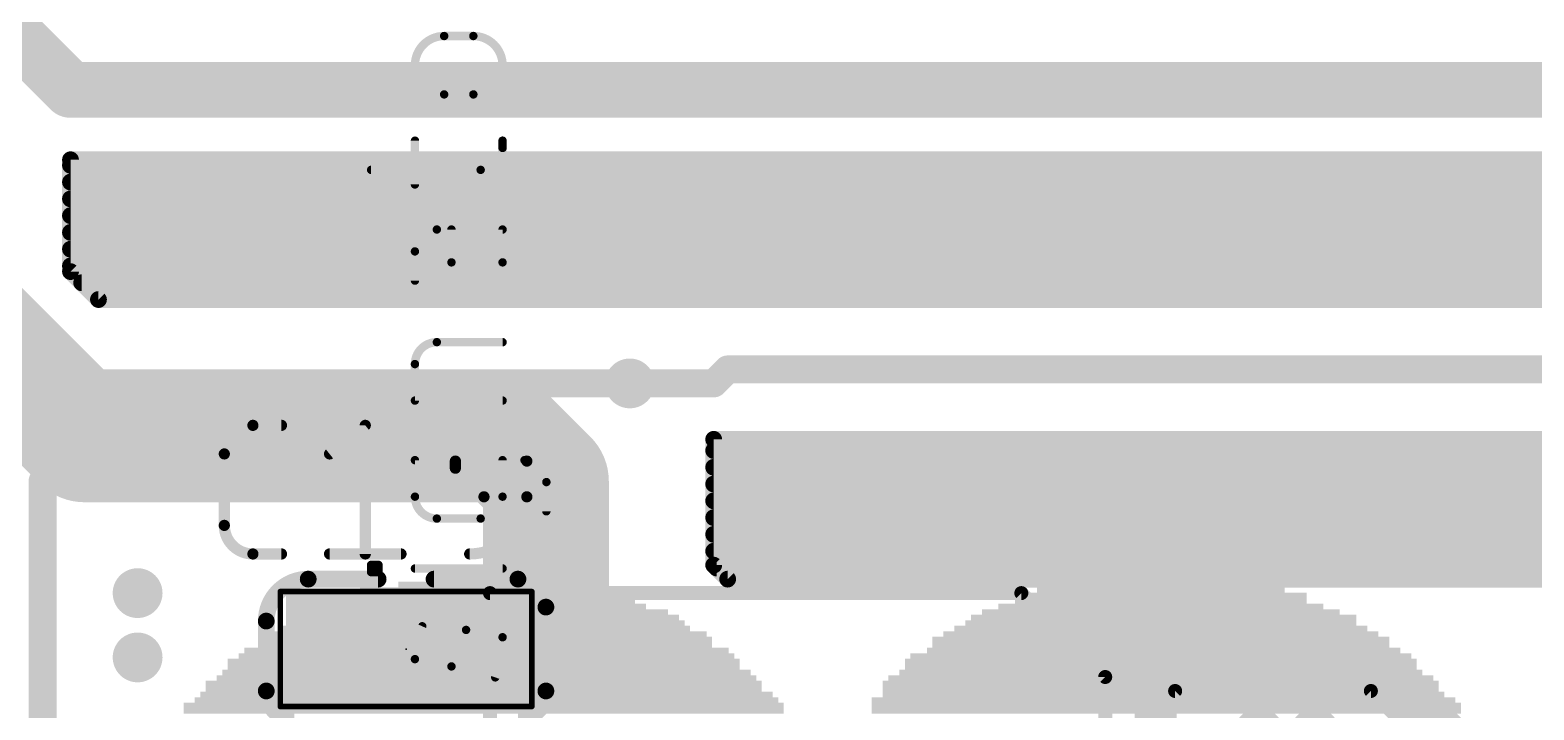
# Model space of a CAD drawing. Extents: x -5 to 103, y -6 to 58.
# Drawn here: x 49.29 to 62.95, y 10.75 to 16.93 of the extents above; entities that cross this region are included whole.
import ezdxf

# ---------------------------------------------------------------- set-up
doc = ezdxf.new("R2010")
doc.units = 0
for name, color, linetype in [('1', 12, 'CONTINUOUS'), ('16', 132, 'CONTINUOUS'), ('18', 110, 'CONTINUOUS'), ('21', 40, 'CONTINUOUS'), ('22', 3, 'CONTINUOUS'), ('23', 53, 'CONTINUOUS'), ('25', 40, 'CONTINUOUS'), ('39', 12, 'CONTINUOUS'), ('41', 12, 'CONTINUOUS'), ('51', 254, 'CONTINUOUS')]:
    doc.layers.add(name, color=color, linetype=linetype)

# ---------------------------------------------------------------- blocks, each defined once
blk = doc.blocks.new('RECT')
blk.add_solid([(-0.5, -0.5), (0.5, -0.5), (-0.5, 0.5), (0.5, 0.5)])
blk = doc.blocks.new('ROUNDV')
at = {"const_width": 0.5}
blk.add_lwpolyline([(0, -0.25, 1), (0, 0.25, 1), (0, -0.25)], format="xyb", dxfattribs=at)

msp = doc.modelspace()

# ---------------------------------------------------------------- linework, layer by layer
at = {"layer": '1'}
for points, const_width in [([(46.99, 19.05), (49.657, 16.383)], 0.508), ([(49.657, 16.383), (76.708, 16.383)], 0.508), ([(47.117, 15.875), (49.784, 13.208)], 1.143), ([(55.499, 13.716), (55.626, 13.843)], 0.254), ([(55.626, 13.843), (78.0225, 13.843)], 0.254), ([(54.737, 13.716), (55.499, 13.716)], 0.254), ([(49.784, 13.208), (53.594, 13.208)], 1.143), ([(53.594, 13.208), (53.975, 12.827)], 1.143), ([(53.975, 12.827), (53.975, 11.623)], 1.143), ([(49.403, 12.827), (49.784, 13.208)], 0.254), ([(49.403, 5.588), (49.403, 12.827)], 0.254), ([(53.975, 11.623), (53.688, 11.336)], 1.143), ([(58.293, 11.811), (53.467, 11.811)], 0.127), ([(53.467, 11.811), (53.467, 9.652)], 0.127), ([(59.055, 11.049), (58.293, 11.811)], 0.127), ([(53.688, 11.336), (53.4162, 11.303)], 0.381), ([(59.055, 9.652), (59.055, 11.049)], 0.127), ([(59.7154, 10.9982), (59.5122, 10.795)], 0.381), ([(61.6966, 10.9982), (59.7154, 10.9982)], 0.381), ([(62.4332, 10.2616), (61.6966, 10.9982)], 0.381), ([(59.5122, 10.795), (59.5122, 8.5344)], 0.381)]:
    msp.add_lwpolyline(points, dxfattribs=dict(at, const_width=const_width))
for points, const_width in [([(49.657, 16.51, 1), (49.657, 16.256)], 0.254), ([(49.5672, 16.2932, 1), (49.7468, 16.4728)], 0.254), ([(55.626, 13.9065, 1), (55.626, 13.7795)], 0.127), ([(55.6709, 13.7981, 1), (55.5811, 13.8879)], 0.127), ([(54.737, 13.7795, 1), (54.737, 13.6525)], 0.127), ([(55.4541, 13.7609, 1), (55.5439, 13.6711)], 0.127), ([(55.499, 13.6525, 1), (55.499, 13.7795)], 0.127), ([(49.784, 13.4938, 1), (49.784, 12.9223)], 0.5715), ([(49.5819, 13.0059, 1), (49.9861, 13.4101)], 0.5715), ([(53.7961, 13.4101, 1), (53.3919, 13.0059)], 0.5715), ([(53.594, 12.9223, 1), (53.594, 13.4938)], 0.5715), ([(54.2608, 12.827, 1), (53.6893, 12.827)], 0.5715), ([(49.8289, 13.1631, 1), (49.7391, 13.2529)], 0.127), ([(53.7729, 12.6249, 1), (54.1771, 13.0291)], 0.5715), ([(49.4665, 12.827, 1), (49.3395, 12.827)], 0.127), ([(49.3581, 12.8719, 1), (49.4479, 12.7821)], 0.127), ([(54.1771, 11.4209, 1), (53.7729, 11.8251)], 0.5715), ([(53.6893, 11.623, 1), (54.2608, 11.623)], 0.5715), ([(53.4859, 11.5381, 1), (53.8901, 11.1339)], 0.5715), ([(53.467, 11.8428, 1), (53.467, 11.7792)], 0.0635), ([(53.4988, 11.811, 1), (53.4353, 11.811)], 0.0635), ([(58.3155, 11.8335, 1), (58.2705, 11.7885)], 0.0635), ([(58.293, 11.7792, 1), (58.293, 11.8428)], 0.0635), ([(53.4047, 11.3976, 1), (53.4277, 11.2084)], 0.1905), ([(53.6995, 11.2414, 1), (53.6765, 11.4306)], 0.1905), ([(59.0868, 11.049, 1), (59.0232, 11.049)], 0.0635), ([(59.0325, 11.0265, 1), (59.0775, 11.0715)], 0.0635), ([(59.7154, 11.0935, 1), (59.7154, 10.903)], 0.1905), ([(59.7828, 10.9308, 1), (59.648, 11.0656)], 0.1905), ([(61.764, 11.0656, 1), (61.6292, 10.9308)], 0.1905), ([(61.6966, 10.903, 1), (61.6966, 11.0935)], 0.1905), ([(59.6075, 10.795, 1), (59.4169, 10.795)], 0.1905), ([(59.4448, 10.8624, 1), (59.5796, 10.7276)], 0.1905)]:
    msp.add_lwpolyline(points, format="xyb", dxfattribs=dict(at, const_width=const_width))
at = {"layer": '16'}
for points, const_width in [([(48.387, 12.573), (49.53, 13.716)], 0.254), ([(49.53, 13.716), (54.737, 13.716)], 0.254), ([(59.436, 10.668), (59.69, 10.922)], 0.127), ([(59.69, 10.922), (61.468, 10.922)], 0.127), ([(61.468, 10.922), (61.976, 10.414)], 0.127)]:
    msp.add_lwpolyline(points, dxfattribs=dict(at, const_width=const_width))
for points, const_width in [([(49.53, 13.7795, 1), (49.53, 13.6525)], 0.127), ([(49.5749, 13.6711, 1), (49.4851, 13.7609)], 0.127), ([(54.737, 13.6525, 1), (54.737, 13.7795)], 0.127), ([(59.69, 10.9538, 1), (59.69, 10.8902)], 0.0635), ([(59.7125, 10.8995, 1), (59.6675, 10.9445)], 0.0635), ([(61.4905, 10.9445, 1), (61.4455, 10.8995)], 0.0635), ([(61.468, 10.8902, 1), (61.468, 10.9538)], 0.0635)]:
    msp.add_lwpolyline(points, format="xyb", dxfattribs=dict(at, const_width=const_width))
at = {"layer": '21'}
for points, const_width in [([(51.816, 11.938, 0.4142), (51.435, 11.557)], 0.1524), ([(51.816, 11.9761, 1), (51.816, 11.8999)], 0.0762), ([(51.816, 11.8999, 1), (51.816, 11.9761)], 0.0762), ([(52.451, 11.8999, 1), (52.451, 11.9761)], 0.0762), ([(52.959, 11.9761, 1), (52.959, 11.8999)], 0.0762), ([(53.975, 11.684, 0.4142), (53.721, 11.938)], 0.1524), ([(53.721, 11.9761, 1), (53.721, 11.8999)], 0.0762), ([(53.721, 11.8999, 1), (53.721, 11.9761)], 0.0762), ([(54.0131, 11.684, 1), (53.9369, 11.684)], 0.0762), ([(51.4731, 11.557, 1), (51.3969, 11.557)], 0.0762), ([(53.9369, 11.684, 1), (54.0131, 11.684)], 0.0762), ([(51.3969, 11.557, 1), (51.4731, 11.557)], 0.0762), ([(51.435, 10.922, 0.4142), (51.689, 10.668)], 0.1524), ([(51.4731, 10.922, 1), (51.3969, 10.922)], 0.0762), ([(51.3969, 10.922, 1), (51.4731, 10.922)], 0.0762), ([(53.721, 10.668, 0.4142), (53.975, 10.922)], 0.1524), ([(54.0131, 10.922, 1), (53.9369, 10.922)], 0.0762), ([(53.9369, 10.922, 1), (54.0131, 10.922)], 0.0762)]:
    msp.add_lwpolyline(points, format="xyb", dxfattribs=dict(at, const_width=const_width))
at = {"layer": '21', "const_width": 0.1524}
for points in [[(52.451, 11.938), (51.816, 11.938)], [(53.721, 11.938), (52.959, 11.938)], [(53.975, 10.922), (53.975, 11.684)], [(51.435, 11.557), (51.435, 10.922)]]:
    msp.add_lwpolyline(points, dxfattribs=at)
at = {"layer": '23'}
msp.add_point((52.705, 11.303), dxfattribs=at)
at = {"layer": '25'}
for points, const_width in [([(51.3136, 13.335, 0.4142), (51.054, 13.0754)], 0.1016), ([(51.3136, 13.3604, 1), (51.3136, 13.3096)], 0.0508), ([(51.3136, 13.3096, 1), (51.3136, 13.3604)], 0.0508), ([(51.5733, 13.3096, 1), (51.5733, 13.3604)], 0.0508), ([(52.3598, 13.335, 1), (52.309, 13.335)], 0.0508), ([(52.3502, 13.3152, 1), (52.3185, 13.3548)], 0.0508), ([(53.8019, 13.0104, 1), (53.1528, 13.0104)], 0.1016), ([(51.0794, 13.0754, 1), (51.0286, 13.0754)], 0.0508), ([(51.994, 13.0952, 1), (52.0257, 13.0555)], 0.0508), ([(51.0286, 13.0754, 1), (51.0794, 13.0754)], 0.0508), ([(53.1782, 13.0104, 1), (53.1274, 13.0104)], 0.0508), ([(53.1274, 13.0104, 1), (53.1782, 13.0104)], 0.0508), ([(53.1528, 12.9455, 0.4142), (53.4125, 12.6859)], 0.1016), ([(53.1782, 12.9455, 1), (53.1274, 12.9455)], 0.0508), ([(53.8273, 13.0104, 1), (53.7765, 13.0104)], 0.0508), ([(53.7765, 13.0104, 1), (53.8273, 13.0104)], 0.0508), ([(53.1274, 12.9455, 1), (53.1782, 12.9455)], 0.0508), ([(53.2826, 12.1666, 0.4142), (53.8019, 12.6859)], 0.1016), ([(53.4125, 12.7113, 1), (53.4125, 12.6605)], 0.0508), ([(53.4125, 12.6605, 1), (53.4125, 12.7113)], 0.0508), ([(53.8273, 12.6859, 1), (53.7765, 12.6859)], 0.0508), ([(53.7765, 12.6859, 1), (53.8273, 12.6859)], 0.0508), ([(53.8019, 12.6605, 1), (53.8019, 12.7113)], 0.0508), ([(51.054, 12.4262, 0.4142), (51.3136, 12.1666)], 0.1016), ([(51.0794, 12.4262, 1), (51.0286, 12.4262)], 0.0508), ([(51.0286, 12.4262, 1), (51.0794, 12.4262)], 0.0508), ([(51.3136, 12.192, 1), (51.3136, 12.1412)], 0.0508), ([(51.3136, 12.1412, 1), (51.3136, 12.192)], 0.0508), ([(51.5733, 12.1412, 1), (51.5733, 12.192)], 0.0508), ([(52.0098, 12.192, 1), (52.0098, 12.1412)], 0.0508), ([(52.309, 12.1666, 1), (52.3598, 12.1666)], 0.0508), ([(52.6589, 12.1412, 1), (52.6589, 12.192)], 0.0508), ([(53.2826, 12.192, 1), (53.2826, 12.1412)], 0.0508)]:
    msp.add_lwpolyline(points, format="xyb", dxfattribs=dict(at, const_width=const_width))
at = {"layer": '25', "const_width": 0.1016}
for points in [[(51.3136, 13.335), (51.5733, 13.335)], [(52.0098, 13.0754), (52.3344, 13.335)], [(52.3344, 13.335), (52.3344, 12.1666)], [(51.054, 12.4262), (51.054, 13.0754)], [(53.1528, 12.9455), (53.1528, 13.0104)], [(53.8019, 13.0104), (53.8019, 12.6859)], [(53.8019, 12.6859), (53.4125, 12.6859)], [(51.5733, 12.1666), (51.3136, 12.1666)], [(52.0098, 12.1666), (52.6589, 12.1666)]]:
    msp.add_lwpolyline(points, dxfattribs=at)
at = {"layer": '39', "const_width": 0.0508}
for points in [[(51.563, 10.7808), (51.563, 11.8252)], [(51.563, 11.8252), (53.847, 11.8252)], [(53.847, 11.8252), (53.847, 10.7808)], [(53.847, 10.7808), (51.563, 10.7808)]]:
    msp.add_lwpolyline(points, dxfattribs=at)
at = {"layer": '39', "const_width": 0.0254}
for points in [[(51.5757, 11.8252, 1), (51.5503, 11.8252)], [(51.563, 11.8379, 1), (51.563, 11.8125)], [(53.8597, 11.8252, 1), (53.8343, 11.8252)], [(53.847, 11.8125, 1), (53.847, 11.8379)], [(51.563, 10.7935, 1), (51.563, 10.7681)], [(51.5503, 10.7808, 1), (51.5757, 10.7808)], [(53.8343, 10.7808, 1), (53.8597, 10.7808)], [(53.847, 10.7681, 1), (53.847, 10.7935)]]:
    msp.add_lwpolyline(points, format="xyb", dxfattribs=at)
at = {"layer": '41', "const_width": 0.1524}
for points in [[(49.657, 15.748), (76.581, 15.748)], [(49.657, 14.732), (49.657, 15.748)], [(49.657, 15.6972), (76.6318, 15.6972)], [(49.657, 15.5448), (76.7842, 15.5448)], [(49.657, 15.3924), (76.835, 15.3924)], [(49.657, 15.24), (76.835, 15.24)], [(49.657, 15.0876), (76.835, 15.0876)], [(49.657, 14.9352), (76.835, 14.9352)], [(49.657, 14.7828), (76.835, 14.7828)], [(49.911, 14.478), (49.657, 14.732)], [(49.7586, 14.6304), (76.835, 14.6304)], [(76.835, 14.478), (49.911, 14.478)], [(49.911, 14.478), (76.835, 14.478)], [(55.499, 13.208), (55.499, 12.065)], [(76.454, 13.208), (55.499, 13.208)], [(55.499, 13.1064), (76.5556, 13.1064)], [(55.499, 12.954), (76.708, 12.954)], [(55.499, 12.8016), (76.708, 12.8016)], [(55.499, 12.6492), (76.708, 12.6492)], [(55.499, 12.4968), (76.708, 12.4968)], [(55.499, 12.3444), (76.708, 12.3444)], [(55.499, 12.192), (76.708, 12.192)], [(55.499, 12.065), (55.626, 11.938)], [(55.5244, 12.0396), (76.5556, 12.0396)], [(55.626, 11.938), (76.454, 11.938)]]:
    msp.add_lwpolyline(points, dxfattribs=at)
at = {"layer": '41', "const_width": 0.0762}
for points in [[(49.657, 15.7861, 1), (49.657, 15.7099)], [(49.6951, 15.748, 1), (49.6189, 15.748)], [(49.657, 15.7353, 1), (49.657, 15.6591)], [(49.657, 15.5829, 1), (49.657, 15.5067)], [(49.657, 15.4305, 1), (49.657, 15.3543)], [(49.657, 15.2781, 1), (49.657, 15.2019)], [(49.657, 15.1257, 1), (49.657, 15.0495)], [(49.657, 14.9733, 1), (49.657, 14.8971)], [(49.657, 14.8209, 1), (49.657, 14.7447)], [(49.6189, 14.732, 1), (49.6951, 14.732)], [(49.6839, 14.7589, 1), (49.6301, 14.7051)], [(49.7586, 14.6685, 1), (49.7586, 14.5923)], [(49.911, 14.5161, 1), (49.911, 14.4399)], [(49.911, 14.5161, 1), (49.911, 14.4399)], [(49.8841, 14.4511, 1), (49.9379, 14.5049)], [(55.5371, 13.208, 1), (55.4609, 13.208)], [(55.499, 13.2461, 1), (55.499, 13.1699)], [(55.499, 13.1445, 1), (55.499, 13.0683)], [(55.499, 12.9921, 1), (55.499, 12.9159)], [(55.499, 12.8397, 1), (55.499, 12.7635)], [(55.499, 12.6873, 1), (55.499, 12.6111)], [(55.499, 12.5349, 1), (55.499, 12.4587)], [(55.499, 12.3825, 1), (55.499, 12.3063)], [(55.499, 12.2301, 1), (55.499, 12.1539)], [(55.4609, 12.065, 1), (55.5371, 12.065)], [(55.5259, 12.0919, 1), (55.4721, 12.0381)], [(55.5244, 12.0777, 1), (55.5244, 12.0015)], [(55.626, 11.9761, 1), (55.626, 11.8999)], [(55.5991, 11.9111, 1), (55.6529, 11.9649)]]:
    msp.add_lwpolyline(points, format="xyb", dxfattribs=at)
at = {"layer": '51'}
for points, const_width in [([(53.0507, 16.8719, 1), (53.0507, 16.3414)], 0.0762), ([(53.0507, 16.891, 1), (53.0507, 16.8529)], 0.0381), ([(53.0507, 16.8529, 1), (53.0507, 16.891)], 0.0381), ([(53.316, 16.3414, 1), (53.316, 16.8719)], 0.0762), ([(53.316, 16.891, 1), (53.316, 16.8529)], 0.0381), ([(53.316, 16.8529, 1), (53.316, 16.891)], 0.0381), ([(53.0507, 16.3604, 1), (53.0507, 16.3223)], 0.0381), ([(53.0507, 16.3223, 1), (53.0507, 16.3604)], 0.0381), ([(53.316, 16.3604, 1), (53.316, 16.3223)], 0.0381), ([(53.316, 16.3223, 1), (53.316, 16.3604)], 0.0381), ([(52.8045, 15.9212, 1), (52.7664, 15.9212)], 0.0381), ([(53.3823, 15.6559, 0.4142), (53.5813, 15.8549)], 0.0762), ([(53.6003, 15.8549, 1), (53.5622, 15.8549)], 0.0381), ([(53.6004, 15.9212, 1), (53.5623, 15.9212)], 0.0381), ([(53.5623, 15.8549, 1), (53.6004, 15.8549)], 0.0381), ([(52.3875, 15.675, 1), (52.3875, 15.6369)], 0.0381), ([(53.3823, 15.675, 1), (53.3823, 15.6369)], 0.0381), ([(53.3823, 15.6369, 1), (53.3823, 15.675)], 0.0381), ([(52.7664, 15.5233, 1), (52.8045, 15.5233)], 0.0381), ([(52.9844, 15.1142, 0.4142), (52.7854, 14.9152)], 0.0762), ([(52.9844, 15.1332, 1), (52.9844, 15.0951)], 0.0381), ([(52.9844, 15.0951, 1), (52.9844, 15.1332)], 0.0381), ([(53.1361, 15.1142, 1), (53.098, 15.1142)], 0.0381), ([(53.6004, 15.1142, 1), (53.5623, 15.1142)], 0.0381), ([(53.5813, 15.0951, 1), (53.5813, 15.1332)], 0.0381), ([(52.8045, 14.9152, 1), (52.7664, 14.9152)], 0.0381), ([(52.7664, 14.9152, 1), (52.8045, 14.9152)], 0.0381), ([(53.117, 14.8157, 1), (53.5813, 14.8157)], 0.0762), ([(53.1361, 14.8157, 1), (53.098, 14.8157)], 0.0381), ([(53.098, 14.8157, 1), (53.1361, 14.8157)], 0.0381), ([(53.6003, 14.8157, 1), (53.5622, 14.8157)], 0.0381), ([(53.5623, 14.8157, 1), (53.6004, 14.8157)], 0.0381), ([(52.7664, 14.6499, 1), (52.8045, 14.6499)], 0.0381), ([(52.9844, 14.0906, 0.4142), (52.7854, 13.8917)], 0.0762), ([(52.9844, 14.1097, 1), (52.9844, 14.0716)], 0.0381), ([(52.9844, 14.0716, 1), (52.9844, 14.1097)], 0.0381), ([(53.5813, 14.0716, 1), (53.5813, 14.1097)], 0.0381), ([(52.8045, 13.8917, 1), (52.7664, 13.8917)], 0.0381), ([(52.7664, 13.8917, 1), (52.8045, 13.8917)], 0.0381), ([(52.7854, 13.5791, 1), (52.7854, 13.541)], 0.0381), ([(52.7664, 13.5601, 1), (52.8045, 13.5601)], 0.0381), ([(53.5813, 13.541, 1), (53.5813, 13.5791)], 0.0381), ([(52.8045, 13.0187, 1), (52.7664, 13.0187)], 0.0381), ([(52.7854, 13.0377, 1), (52.7854, 12.9996)], 0.0381), ([(53.6004, 13.0187, 1), (53.5623, 13.0187)], 0.0381), ([(53.9792, 12.8197, 0.4142), (53.7803, 13.0187)], 0.0762), ([(53.7803, 13.0377, 1), (53.7803, 12.9996)], 0.0381), ([(53.7803, 12.9996, 1), (53.7803, 13.0377)], 0.0381), ([(53.9983, 12.8197, 1), (53.9602, 12.8197)], 0.0381), ([(52.7854, 12.6871, 0.4142), (52.9844, 12.4881)], 0.0762), ([(52.8045, 12.6871, 1), (52.7664, 12.6871)], 0.0381), ([(52.7664, 12.6871, 1), (52.8045, 12.6871)], 0.0381), ([(53.3823, 12.4881, 0.4142), (53.5813, 12.6871)], 0.0762), ([(53.6004, 12.6871, 1), (53.5623, 12.6871)], 0.0381), ([(53.5623, 12.6871, 1), (53.6004, 12.6871)], 0.0381), ([(53.9602, 12.8197, 1), (53.9983, 12.8197)], 0.0381), ([(53.9602, 12.5544, 1), (53.9983, 12.5544)], 0.0381), ([(52.9844, 12.5072, 1), (52.9844, 12.4691)], 0.0381), ([(52.9844, 12.4691, 1), (52.9844, 12.5072)], 0.0381), ([(53.3823, 12.5072, 1), (53.3823, 12.4691)], 0.0381), ([(53.3823, 12.4691, 1), (53.3823, 12.5072)], 0.0381), ([(52.4066, 12.0678, 1), (52.3685, 12.0678)], 0.0381), ([(52.3875, 12.0869, 1), (52.3875, 12.0488)], 0.0381), ([(52.3875, 12.0205, 1), (52.3875, 11.9824)], 0.0381), ([(52.3685, 12.0015, 1), (52.4066, 12.0015)], 0.0381), ([(52.4729, 12.0678, 1), (52.4348, 12.0678)], 0.0381), ([(52.4348, 12.0015, 1), (52.4729, 12.0015)], 0.0381), ([(52.4538, 12.0488, 1), (52.4538, 12.0869)], 0.0381), ([(52.4538, 11.9824, 1), (52.4538, 12.0205)], 0.0381), ([(52.7854, 12.0537, 1), (52.7854, 12.0156)], 0.0381), ([(53.5813, 12.0156, 1), (53.5813, 12.0537)], 0.0381), ([(53.5813, 11.4102, 0.8318), (53.2497, 11.4766)], 0.0762), ([(52.8518, 11.5097, 0.1025), (52.7854, 11.2113)], 0.0762), ([(52.8691, 11.5019, 1), (52.8344, 11.5175)], 0.0381), ([(53.232, 11.4836, 1), (53.2674, 11.4695)], 0.0381), ([(53.2674, 11.4695, 1), (53.232, 11.4836)], 0.0381), ([(53.515, 11.0455, 0.083), (53.5813, 11.4102)], 0.0762), ([(53.5622, 11.4105, 1), (53.6003, 11.41)], 0.0381), ([(53.6003, 11.41, 1), (53.5623, 11.4105)], 0.0381), ([(52.7854, 11.2113, 0.8318), (53.117, 11.1449)], 0.0762), ([(52.8045, 11.211, 1), (52.7664, 11.2115)], 0.0381), ([(52.7664, 11.2115, 1), (52.8045, 11.211)], 0.0381), ([(53.0994, 11.152, 1), (53.1347, 11.1379)], 0.0381), ([(53.1347, 11.1379, 1), (53.0994, 11.152)], 0.0381), ([(53.4971, 11.0519, 1), (53.5329, 11.039)], 0.0381)]:
    msp.add_lwpolyline(points, format="xyb", dxfattribs=dict(at, const_width=const_width))
at = {"layer": '51', "const_width": 0.0762}
for points in [[(53.0507, 16.8719), (53.316, 16.8719)], [(53.316, 16.3414), (53.0507, 16.3414)], [(52.7854, 15.5233), (52.7854, 15.9212)], [(53.5813, 15.8549), (53.5813, 15.9212)], [(52.3875, 15.6559), (53.3823, 15.6559)], [(53.5813, 15.1142), (52.9844, 15.1142)], [(53.117, 15.1142), (53.117, 14.8157)], [(53.5813, 14.8157), (53.5813, 15.1142)], [(52.7854, 14.9152), (52.7854, 14.6499)], [(52.9844, 14.0906), (53.5813, 14.0906)], [(52.7854, 13.5601), (52.7854, 13.8917)], [(53.5813, 13.5601), (52.7854, 13.5601)], [(52.7854, 12.6871), (52.7854, 13.0187)], [(52.7854, 13.0187), (53.7803, 13.0187)], [(53.5813, 13.0187), (53.5813, 12.6871)], [(53.9792, 12.8197), (53.9792, 12.5544)], [(53.3823, 12.4881), (52.9844, 12.4881)], [(52.3875, 12.0015), (52.3875, 12.0678)], [(52.3875, 12.0678), (52.4538, 12.0678)], [(52.4538, 12.0015), (52.3875, 12.0015)], [(52.4538, 12.0678), (52.4538, 12.0015)], [(53.5813, 12.0347), (52.7854, 12.0347)], [(53.2497, 11.4766), (53.117, 11.1449)]]:
    msp.add_lwpolyline(points, dxfattribs=at)

# ---------------------------------------------------------------- block references
at = {"layer": '1', "xscale": 0.762, "yscale": 1.0008, "rotation": 180}
for p in [(51.9938, 11.303), (53.4162, 11.303)]:
    msp.add_blockref('RECT', p, dxfattribs=at)
at = {"layer": '18', "xscale": 0.4524, "yscale": 0.4524}
for p in [(54.737, 13.716), (54.737, 13.716), (50.2666, 11.811), (50.2666, 11.811), (50.2666, 11.2268), (50.2666, 11.2268), (60.452, 10.541), (60.452, 10.541), (60.96, 10.541), (60.96, 10.541)]:
    msp.add_blockref('ROUNDV', p, dxfattribs=at)
at = {"layer": '22', "yscale": 0.05}
for p, xscale in [((53.435, 11.89), 1.6), ((53.435, 11.94), 0.5), ((59.56, 11.89), 1.65), ((59.56, 11.94), 0.75), ((53.435, 11.74), 2.7), ((53.435, 11.79), 2.6), ((53.41, 11.84), 2.25), ((59.56, 11.79), 2.65), ((59.56, 11.74), 2.65), ((59.56, 11.84), 2.25), ((53.435, 11.59), 3.5), ((53.435, 11.64), 3.3), ((53.435, 11.69), 2.9), ((59.585, 11.59), 3.5), ((59.56, 11.64), 3.25), ((59.56, 11.69), 2.95), ((53.435, 11.49), 3.7), ((53.435, 11.54), 3.6), ((59.56, 11.49), 3.75), ((59.56, 11.54), 3.55), ((53.435, 11.39), 4.1), ((53.435, 11.34), 4.1), ((53.435, 11.44), 4), ((59.56, 11.39), 4.15), ((59.56, 11.34), 4.15), ((59.56, 11.44), 3.95), ((53.41, 11.19), 4.65), ((53.435, 11.24), 4.5), ((53.435, 11.29), 4.4), ((59.56, 11.19), 4.65), ((59.56, 11.24), 4.55), ((59.585, 11.29), 4.3), ((53.435, 11.04), 4.9), ((53.435, 11.09), 4.8), ((53.41, 11.14), 4.65), ((59.56, 11.04), 4.95), ((59.56, 11.09), 4.75), ((59.56, 11.14), 4.65), ((53.41, 10.99), 5.05), ((53.41, 10.94), 5.05), ((59.56, 10.99), 5.05), ((59.56, 10.94), 5.05), ((53.41, 10.79), 5.45), ((53.435, 10.84), 5.3), ((53.435, 10.89), 5.2), ((59.585, 10.84), 5.3), ((59.61, 10.79), 5.35), ((59.585, 10.89), 5.1), ((53.41, 10.74), 5.45), ((59.61, 10.74), 5.35)]:
    msp.add_blockref('RECT', p, dxfattribs=dict(at, xscale=xscale))

doc.saveas('drawing.dxf')
